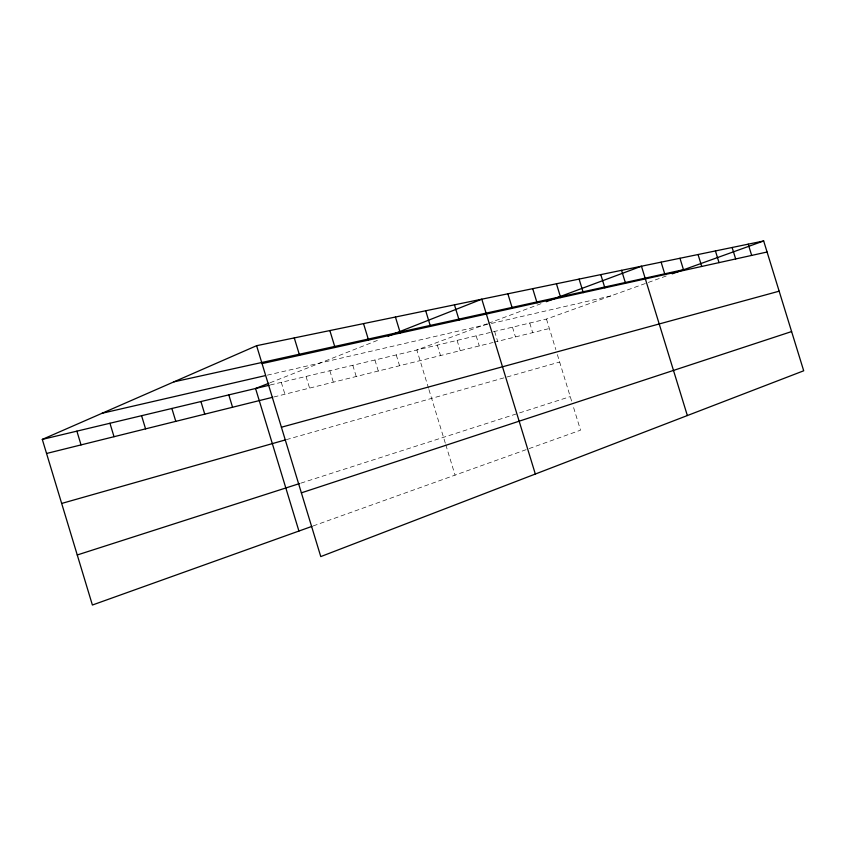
<?xml version="1.0" encoding="UTF-8"?>
<svg xmlns="http://www.w3.org/2000/svg" width="846" height="846" viewBox="0 0 846 846"><rect width="100%" height="100%" fill="white"/><g stroke="black" fill="none" stroke-linecap="round" stroke-linejoin="round"><path stroke-width="0.63" stroke-dasharray="4.23 3.17" d="M270.181 382.73L379.653 339.51M487.296 323.722L416.845 350.001L428.552 388.325M488.502 323.267L541.535 303.481M270.265 384.983L546.474 319.058L666.204 276.008M313.157 525.948L580.536 430.18L573.292 406.556M300.922 483.129L517.17 413.662M519.571 412.89L570.246 396.605M286.318 439.656L559.65 362.035M273.914 396.964L492.763 342.567M493.99 342.26L549.371 328.502M267.336 375.148L490.088 323.764M491.357 323.468L610.865 295.91M546.474 319.058L555.843 349.62M557.366 354.59L571.769 401.586M529.755 323.045L532.694 332.647M512.486 327.169L515.478 336.93M494.635 331.431L497.67 341.35M476.182 335.83L479.27 345.919M457.094 340.388L460.224 350.656M437.319 345.115L440.512 355.553M428.933 389.583L445.44 443.621M445.831 444.88L455.063 475.124M396.256 354.918L399.555 365.736M374.926 360.005L378.289 371.024M352.803 365.282L356.229 376.502M329.866 370.76L333.345 382.191M306.041 376.449L309.594 388.103M281.295 382.35L284.912 394.236"/><path stroke-width="1.27" d="M311.973 526.371L92.394 605.027L42.3 439.402L256.602 345.697L763.674 240.973L803.7 370.791L320.771 556.583L256.602 345.697M268.965 383.206L255.566 388.494L298.924 531.045M388.113 336.169L481.808 299.188L535.328 474.035M546.315 301.705L641.458 266.215L687.354 415.555M672.242 273.84L763.674 240.973M301.377 492.837L791.602 331.569M77.25 554.976L299.664 483.531M61.673 503.444L285.039 440.015M281.411 427.219L779.155 291.183M46.551 453.477L272.698 397.271M42.3 439.402L269.049 385.279M102.059 413.271L264.872 375.719M173.98 381.821L684.319 269.504M262.049 363.6L767.079 252.013M748.202 244.166L751.671 255.407M732.128 247.487L735.66 258.95M715.43 250.934L719.026 262.63M698.056 254.53L701.725 266.448M679.962 258.263L683.705 270.434M661.117 262.154L664.935 274.58M621.556 270.329L625.532 283.283M600.787 274.612L604.858 287.852M579.108 279.095L583.264 292.631M556.435 283.77L560.687 297.612M532.716 288.666L537.051 302.836M507.864 293.805L512.306 308.304M454.45 304.835L459.103 320.063M425.697 310.768L430.466 326.387M395.431 317.028L400.317 333.049M363.526 323.606L368.549 340.071M329.855 330.564L335.016 347.484M294.271 337.914L299.579 355.309M228.801 394.881L232.555 407.243M200.925 401.543L204.753 414.159M171.875 408.47L175.788 421.35M141.578 415.703L145.565 428.869M109.938 423.254L114.02 436.705M76.88 431.153L81.047 444.901"/></g></svg>
